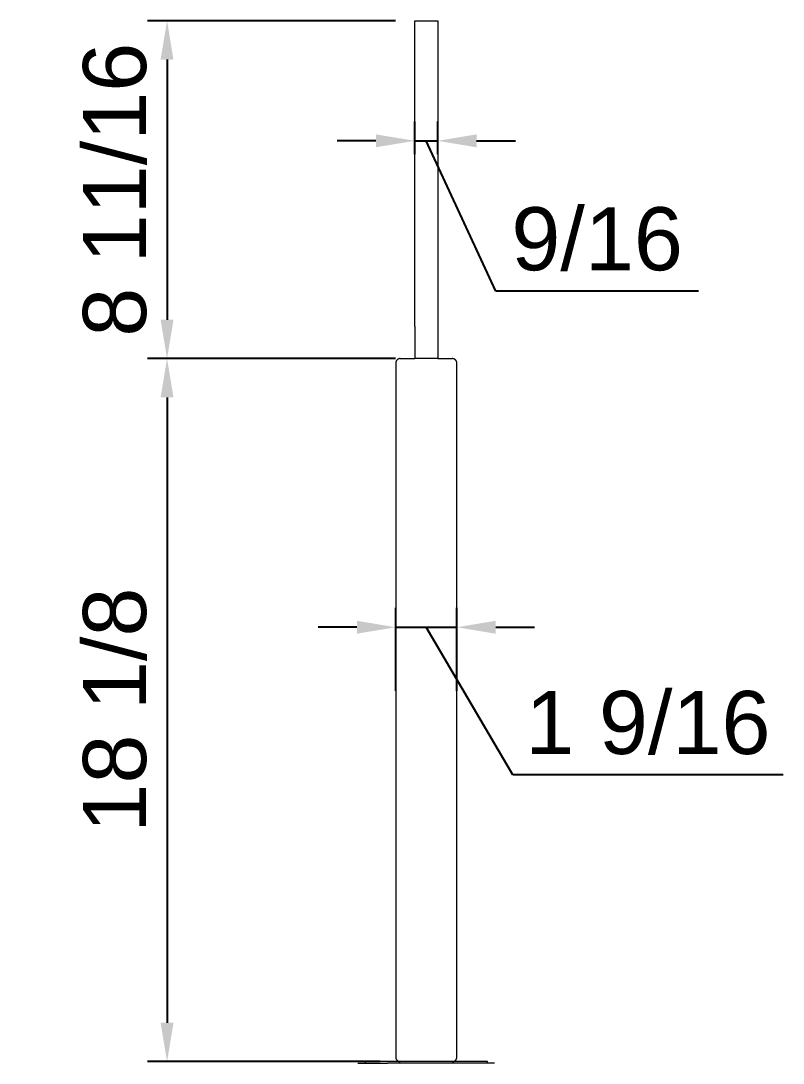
# Model space of a CAD drawing. Header units: inches. Extents: x -13 to 609, y -6 to 131.
# Drawn here: x 71.56 to 91.18, y 103.76 to 130.61 of the extents above; entities that cross this region are included whole.
import ezdxf

# ---------------------------------------------------------------- set-up
doc = ezdxf.new("R2010")
doc.units = ezdxf.units.IN
doc.header["$PDSIZE"] = -1
doc.layers.add('ZANO_R', color=7, linetype='Continuous', lineweight=0)
doc.styles.add('Arial', font='arial.ttf')
doc.styles.get("Standard").update_dxf_attribs({"font": 'ARIALUNI.TTF'})
doc.dimstyles.new('amerykanie', dxfattribs={"dimtxt": 50, "dimasz": 50, "dimexe": 0.5, "dimexo": 0.5, "dimgap": 1, "dimtad": 1, "dimdec": 0, "dimzin": 0, "dimlunit": 5, "dimtxsty": 'Standard', "dimcen": 0.09, "dimclrd": 1, "dimclre": 1, "dimclrt": 1, "dimazin": 0, "dimtfac": 1, "dimtdec": 0, "dimtmove": 0, "dimatfit": 3, "dimfxl": 1, "dimtzin": 0, "dimarcsym": 1})

# ---------------------------------------------------------------- blocks, each defined once
blk = doc.blocks.new('*D443')
at = {"layer": 'Defpoints', "color": 0}
for p in [(82.29, 127.515), (81.7, 126.669), (82.29, 126.669)]:
    blk.add_point(p, dxfattribs=at)
at = {"layer": 'ZANO_R', "color": 1, "lineweight": -2}
for p, q in [((81.7, 127.169), (81.7, 128.015)), ((82.29, 127.169), (82.29, 128.015)), ((80.7, 127.515), (79.7, 127.515)), ((81.7, 127.515), (82.29, 127.515)), ((83.784, 123.64), (81.995, 127.515)), ((83.29, 127.515), (84.29, 127.515)), ((89.004, 123.64), (83.784, 123.64))]:
    blk.add_line(p, q, dxfattribs=at)
at = {"layer": 'ZANO_R', "color": 1}
for points in [[(80.7, 127.348), (80.7, 127.681), (81.7, 127.515)], [(83.29, 127.681), (83.29, 127.348), (82.29, 127.515)]]:
    blk.add_solid(points, dxfattribs=at)
at = {"layer": 'ZANO_R', "color": 1, "insert": (86.394, 124.98), "char_height": 1.625, "attachment_point": 5, "style": 'Arial'}
blk.add_mtext('9/16', dxfattribs=at)
blk = doc.blocks.new('*D444')
at = {"layer": 'Defpoints', "color": 0}
for p in [(82.782, 114.984), (81.208, 112.85), (82.782, 112.85)]:
    blk.add_point(p, dxfattribs=at)
at = {"layer": 'ZANO_R', "color": 1, "lineweight": -2}
for p, q in [((81.208, 113.35), (81.208, 115.484)), ((82.782, 113.35), (82.782, 115.484)), ((80.208, 114.984), (79.208, 114.984)), ((81.208, 114.984), (82.782, 114.984)), ((84.222, 111.179), (81.995, 114.984)), ((83.782, 114.984), (84.782, 114.984)), ((91.182, 111.179), (84.222, 111.179))]:
    blk.add_line(p, q, dxfattribs=at)
at = {"layer": 'ZANO_R', "color": 1}
for points in [[(80.208, 114.818), (80.208, 115.151), (81.208, 114.984)], [(83.782, 115.151), (83.782, 114.818), (82.782, 114.984)]]:
    blk.add_solid(points, dxfattribs=at)
at = {"layer": 'ZANO_R', "color": 1, "insert": (87.702, 112.519), "char_height": 1.625, "attachment_point": 5, "style": 'Arial'}
blk.add_mtext('1 9/16', dxfattribs=at)
blk = doc.blocks.new('*D445')
at = {"layer": 'Defpoints', "color": 0}
for p in [(81.7, 130.606), (75.322, 121.905), (81.7, 121.905)]:
    blk.add_point(p, dxfattribs=at)
at = {"layer": 'ZANO_R', "color": 1, "lineweight": -2}
for p, q in [((81.2, 130.606), (74.822, 130.606)), ((75.322, 129.606), (75.322, 122.905)), ((81.2, 121.905), (74.822, 121.905))]:
    blk.add_line(p, q, dxfattribs=at)
at = {"layer": 'ZANO_R', "color": 1}
for points in [[(75.488, 129.606), (75.155, 129.606), (75.322, 130.606)], [(75.155, 122.905), (75.488, 122.905), (75.322, 121.905)]]:
    blk.add_solid(points, dxfattribs=at)
at = {"layer": 'ZANO_R', "color": 1, "insert": (73.981, 126.255), "char_height": 1.625, "attachment_point": 5, "rotation": 90, "style": 'Arial'}
blk.add_mtext('8 11/16', dxfattribs=at)
blk = doc.blocks.new('*D446')
at = {"layer": 'Defpoints', "color": 0}
for p in [(81.7, 121.905), (75.322, 103.797), (81.304, 103.797)]:
    blk.add_point(p, dxfattribs=at)
at = {"layer": 'ZANO_R', "color": 1, "lineweight": -2}
for p, q in [((81.2, 121.905), (74.822, 121.905)), ((75.322, 120.905), (75.322, 104.797)), ((80.804, 103.797), (74.822, 103.797))]:
    blk.add_line(p, q, dxfattribs=at)
at = {"layer": 'ZANO_R', "color": 1}
for points in [[(75.488, 120.905), (75.155, 120.905), (75.322, 121.905)], [(75.155, 104.797), (75.488, 104.797), (75.322, 103.797)]]:
    blk.add_solid(points, dxfattribs=at)
at = {"layer": 'ZANO_R', "color": 1, "insert": (73.981, 112.851), "char_height": 1.625, "attachment_point": 5, "rotation": 90, "style": 'Arial'}
blk.add_mtext('18 1/8', dxfattribs=at)

msp = doc.modelspace()

# ---------------------------------------------------------------- linework, layer by layer
at = {"layer": 'ZANO_R'}
for p, q in [((81.6998, 130.60552), (82.29035, 130.60552)), ((81.6998, 122.73151), (81.6998, 130.60552)), ((82.29035, 130.60552), (82.29035, 122.73151)), ((81.6998, 122.73151), (81.6998, 121.90474)), ((82.29035, 122.73151), (82.29035, 121.90474)), ((81.29782, 121.90138), (81.29391, 121.90036)), ((81.30175, 121.90227), (81.29782, 121.90138)), ((81.30571, 121.90302), (81.30175, 121.90227)), ((81.3097, 121.90364), (81.30571, 121.90302)), ((81.3137, 121.90412), (81.3097, 121.90364)), ((81.31772, 121.90446), (81.3137, 121.90412)), ((81.32175, 121.90467), (81.31772, 121.90446)), ((81.32578, 121.90474), (81.32175, 121.90467)), ((81.32578, 121.90474), (81.6998, 121.90474)), ((82.29035, 121.90474), (81.6998, 121.90474)), ((82.29035, 121.90474), (82.66436, 121.90474)), ((82.66839, 121.90467), (82.66436, 121.90474)), ((82.67242, 121.90446), (82.66839, 121.90467)), ((82.67644, 121.90412), (82.67242, 121.90446)), ((82.68045, 121.90364), (82.67644, 121.90412)), ((82.68443, 121.90302), (82.68045, 121.90364)), ((82.68839, 121.90227), (82.68443, 121.90302)), ((82.69233, 121.90138), (82.68839, 121.90227)), ((82.69623, 121.90036), (82.69233, 121.90138)), ((81.20774, 121.79066), (81.20767, 121.78663)), ((81.20767, 121.78663), (81.20767, 103.91261)), ((81.20794, 121.79469), (81.20774, 121.79066)), ((81.20829, 121.7987), (81.20794, 121.79469)), ((81.20877, 121.80271), (81.20829, 121.7987)), ((81.20939, 121.80669), (81.20877, 121.80271)), ((81.21014, 121.81066), (81.20939, 121.80669)), ((81.21103, 121.81459), (81.21014, 121.81066)), ((81.21205, 121.81849), (81.21103, 121.81459)), ((81.2132, 121.82236), (81.21205, 121.81849)), ((81.21449, 121.82618), (81.2132, 121.82236)), ((81.2159, 121.82996), (81.21449, 121.82618)), ((81.21745, 121.83368), (81.2159, 121.82996)), ((81.21912, 121.83735), (81.21745, 121.83368)), ((81.22091, 121.84096), (81.21912, 121.83735)), ((81.22283, 121.84451), (81.22091, 121.84096)), ((81.22486, 121.84799), (81.22283, 121.84451)), ((81.22702, 121.8514), (81.22486, 121.84799)), ((81.22929, 121.85474), (81.22702, 121.8514)), ((81.23167, 121.85799), (81.22929, 121.85474)), ((81.23416, 121.86116), (81.23167, 121.85799)), ((81.23676, 121.86425), (81.23416, 121.86116)), ((81.23946, 121.86724), (81.23676, 121.86425)), ((81.24226, 121.87014), (81.23946, 121.86724)), ((81.24516, 121.87295), (81.24226, 121.87014)), ((81.24816, 121.87565), (81.24516, 121.87295)), ((81.25124, 121.87825), (81.24816, 121.87565)), ((81.25441, 121.88074), (81.25124, 121.87825)), ((81.25767, 121.88312), (81.25441, 121.88074)), ((81.261, 121.88539), (81.25767, 121.88312)), ((81.26441, 121.88754), (81.261, 121.88539)), ((81.26789, 121.88958), (81.26441, 121.88754)), ((81.27144, 121.89149), (81.26789, 121.88958)), ((81.27505, 121.89329), (81.27144, 121.89149)), ((81.27872, 121.89496), (81.27505, 121.89329)), ((81.28245, 121.8965), (81.27872, 121.89496)), ((81.28623, 121.89792), (81.28245, 121.8965)), ((81.29005, 121.8992), (81.28623, 121.89792)), ((81.29391, 121.90036), (81.29005, 121.8992)), ((82.70009, 121.8992), (82.69623, 121.90036)), ((82.70392, 121.89792), (82.70009, 121.8992)), ((82.70769, 121.8965), (82.70392, 121.89792)), ((82.71142, 121.89496), (82.70769, 121.8965)), ((82.71509, 121.89329), (82.71142, 121.89496)), ((82.7187, 121.89149), (82.71509, 121.89329)), ((82.72225, 121.88958), (82.7187, 121.89149)), ((82.72573, 121.88754), (82.72225, 121.88958)), ((82.72914, 121.88539), (82.72573, 121.88754)), ((82.73247, 121.88312), (82.72914, 121.88539)), ((82.73573, 121.88074), (82.73247, 121.88312)), ((82.7389, 121.87825), (82.73573, 121.88074)), ((82.74198, 121.87565), (82.7389, 121.87825)), ((82.74498, 121.87295), (82.74198, 121.87565)), ((82.74788, 121.87014), (82.74498, 121.87295)), ((82.75068, 121.86724), (82.74788, 121.87014)), ((82.75338, 121.86425), (82.75068, 121.86724)), ((82.75598, 121.86116), (82.75338, 121.86425)), ((82.75847, 121.85799), (82.75598, 121.86116)), ((82.76085, 121.85474), (82.75847, 121.85799)), ((82.76312, 121.8514), (82.76085, 121.85474)), ((82.76528, 121.84799), (82.76312, 121.8514)), ((82.76731, 121.84451), (82.76528, 121.84799)), ((82.76923, 121.84096), (82.76731, 121.84451)), ((82.77102, 121.83735), (82.76923, 121.84096)), ((82.77269, 121.83368), (82.77102, 121.83735)), ((82.77424, 121.82996), (82.77269, 121.83368)), ((82.77565, 121.82618), (82.77424, 121.82996)), ((82.77694, 121.82236), (82.77565, 121.82618)), ((82.77809, 121.81849), (82.77694, 121.82236)), ((82.77911, 121.81459), (82.77809, 121.81849)), ((82.78, 121.81066), (82.77911, 121.81459)), ((82.78076, 121.80669), (82.78, 121.81066)), ((82.78137, 121.80271), (82.78076, 121.80669)), ((82.78185, 121.7987), (82.78137, 121.80271)), ((82.7822, 121.79469), (82.78185, 121.7987)), ((82.7824, 121.79066), (82.7822, 121.79469)), ((82.78247, 121.78663), (82.7824, 121.79066)), ((82.78247, 103.91261), (82.78247, 121.78663)), ((81.20767, 103.91261), (81.20774, 103.90858)), ((82.7824, 103.90858), (82.78247, 103.91261)), ((80.23664, 103.75513), (80.23655, 103.75513)), ((80.23655, 103.75513), (80.23657, 103.75513)), ((80.23657, 103.75513), (80.23663, 103.75513)), ((80.23663, 103.75513), (80.23732, 103.75513)), ((80.23732, 103.75513), (80.24068, 103.75513)), ((80.24068, 103.75513), (80.25501, 103.75513)), ((80.25501, 103.75513), (80.31056, 103.75513)), ((80.31056, 103.75513), (80.50011, 103.75513)), ((80.42027, 103.7945), (80.42027, 103.75513)), ((81.32051, 103.7945), (80.42036, 103.7945)), ((80.50011, 103.75513), (81, 103.75513)), ((82.52672, 103.75513), (81, 103.75513)), ((81.20774, 103.90858), (81.20794, 103.90455)), ((81.20794, 103.90455), (81.20829, 103.90053)), ((81.20829, 103.90053), (81.20877, 103.89653)), ((81.20877, 103.89653), (81.20939, 103.89254)), ((81.20939, 103.89254), (81.21014, 103.88858)), ((81.21014, 103.88858), (81.21103, 103.88465)), ((81.21103, 103.88465), (81.21205, 103.88074)), ((81.21205, 103.88074), (81.2132, 103.87688)), ((81.2132, 103.87688), (81.21449, 103.87306)), ((81.21449, 103.87306), (81.2159, 103.86928)), ((81.2159, 103.86928), (81.21745, 103.86556)), ((81.21745, 103.86556), (81.21912, 103.86188)), ((81.21912, 103.86188), (81.22091, 103.85827)), ((81.22091, 103.85827), (81.22283, 103.85472)), ((81.22283, 103.85472), (81.22486, 103.85124)), ((81.22486, 103.85124), (81.22702, 103.84783)), ((81.22702, 103.84783), (81.22929, 103.8445)), ((81.22929, 103.8445), (81.23167, 103.84124)), ((81.23167, 103.84124), (81.23416, 103.83807)), ((81.23416, 103.83807), (81.23676, 103.83499)), ((81.23676, 103.83499), (81.23946, 103.83199)), ((81.23946, 103.83199), (81.24226, 103.82909)), ((81.24226, 103.82909), (81.24516, 103.82629)), ((81.24516, 103.82629), (81.24816, 103.82359)), ((81.24816, 103.82359), (81.25124, 103.82099)), ((81.25124, 103.82099), (81.25441, 103.8185)), ((81.25441, 103.8185), (81.25767, 103.81612)), ((81.25767, 103.81612), (81.261, 103.81385)), ((81.261, 103.81385), (81.26441, 103.8117)), ((81.26441, 103.8117), (81.26789, 103.80966)), ((81.26789, 103.80966), (81.27144, 103.80774)), ((81.27144, 103.80774), (81.27505, 103.80595)), ((81.27505, 103.80595), (81.27872, 103.80428)), ((81.27872, 103.80428), (81.28245, 103.80274)), ((81.28245, 103.80274), (81.28623, 103.80132)), ((81.28623, 103.80132), (81.29005, 103.80003)), ((81.29005, 103.80003), (81.29391, 103.79888)), ((81.29391, 103.79888), (81.29782, 103.79786)), ((81.29782, 103.79786), (81.30175, 103.79697)), ((81.30175, 103.79697), (81.30571, 103.79622)), ((81.30571, 103.79622), (81.3097, 103.7956)), ((81.3097, 103.7956), (81.3137, 103.79512)), ((81.3137, 103.79512), (81.31772, 103.79478)), ((81.31772, 103.79478), (81.32175, 103.79457)), ((81.32175, 103.79457), (81.32578, 103.7945)), ((82.66436, 103.7945), (81.32578, 103.7945)), ((83.41318, 103.75513), (82.52672, 103.75513)), ((82.66436, 103.7945), (82.66839, 103.79457)), ((82.66839, 103.79457), (82.67242, 103.79478)), ((83.56987, 103.7945), (82.66963, 103.7945)), ((82.67242, 103.79478), (82.67644, 103.79512)), ((82.67644, 103.79512), (82.68045, 103.7956)), ((82.68045, 103.7956), (82.68443, 103.79622)), ((82.68443, 103.79622), (82.68839, 103.79697)), ((82.68839, 103.79697), (82.69233, 103.79786)), ((82.69233, 103.79786), (82.69623, 103.79888)), ((82.69623, 103.79888), (82.70009, 103.80003)), ((82.70009, 103.80003), (82.70392, 103.80132)), ((82.70392, 103.80132), (82.70769, 103.80274)), ((82.70769, 103.80274), (82.71142, 103.80428)), ((82.71142, 103.80428), (82.71509, 103.80595)), ((82.71509, 103.80595), (82.7187, 103.80774)), ((82.7187, 103.80774), (82.72225, 103.80966)), ((82.72225, 103.80966), (82.72573, 103.8117)), ((82.72573, 103.8117), (82.72914, 103.81385)), ((82.72914, 103.81385), (82.73247, 103.81612)), ((82.73247, 103.81612), (82.73573, 103.8185)), ((82.73573, 103.8185), (82.7389, 103.82099)), ((82.7389, 103.82099), (82.74198, 103.82359)), ((82.74198, 103.82359), (82.74498, 103.82629)), ((82.74498, 103.82629), (82.74788, 103.82909)), ((82.74788, 103.82909), (82.75068, 103.83199)), ((82.75068, 103.83199), (82.75338, 103.83499)), ((82.75338, 103.83499), (82.75598, 103.83807)), ((82.75598, 103.83807), (82.75847, 103.84124)), ((82.75847, 103.84124), (82.76085, 103.8445)), ((82.76085, 103.8445), (82.76312, 103.84783)), ((82.76312, 103.84783), (82.76528, 103.85124)), ((82.76528, 103.85124), (82.76731, 103.85472)), ((82.76731, 103.85472), (82.76923, 103.85827)), ((82.76923, 103.85827), (82.77102, 103.86188)), ((82.77102, 103.86188), (82.77269, 103.86556)), ((82.77269, 103.86556), (82.77424, 103.86928)), ((82.77424, 103.86928), (82.77565, 103.87306)), ((82.77565, 103.87306), (82.77694, 103.87688)), ((82.77694, 103.87688), (82.77809, 103.88074)), ((82.77809, 103.88074), (82.77911, 103.88465)), ((82.77911, 103.88465), (82.78, 103.88858)), ((82.78, 103.88858), (82.78076, 103.89254)), ((82.78076, 103.89254), (82.78137, 103.89653)), ((82.78137, 103.89653), (82.78185, 103.90053)), ((82.78185, 103.90053), (82.7822, 103.90455)), ((82.7822, 103.90455), (82.7824, 103.90858)), ((83.67151, 103.75513), (83.41318, 103.75513)), ((83.56987, 103.75513), (83.56987, 103.7945)), ((83.73425, 103.75513), (83.67151, 103.75513)), ((83.74913, 103.75513), (83.73425, 103.75513)), ((83.75262, 103.75513), (83.74913, 103.75513)), ((83.75341, 103.75513), (83.75262, 103.75513)), ((83.75357, 103.75513), (83.75341, 103.75513)), ((83.75358, 103.75513), (83.75357, 103.75513))]:
    msp.add_line(p, q, dxfattribs=at)

# ---------------------------------------------------------------- dimensions: what is measured, and where the dimension line sits
for base, p1, p2, picture, middle in [((75.32159, 121.90474), (81.6998, 130.60552), (81.6998, 121.90474), '*D445', (73.98138, 126.25513)), ((75.321587, 103.796594), (81.699795, 121.904737), (81.303731, 103.796594), '*D446', (73.981376, 112.850666))]:
    dim = msp.add_linear_dim(base=base, p1=p1, p2=p2, angle=90, dimstyle='amerykanie', override={"dimtxt": 1.625, "dimasz": 1, "dimgap": 0.5, "dimdec": 4, "dimtxsty": 'Arial', "dimaunit": 1, "dimadec": 1, "dimtdec": 4, "dimtmove": 1, "dimfrac": 2}, dxfattribs=at)
    dim.commit()
    dim.dimension.update_dxf_attribs({"geometry": picture, "text_midpoint": middle})
for base, p1, p2, picture, middle in [((82.290347, 127.5147), (81.699795, 126.668516), (82.290347, 126.668516), '*D443', (84.284204, 123.639995)), ((82.78247, 114.98443), (81.20767, 112.84962), (82.78247, 112.84962), '*D444', (84.72231, 111.17884))]:
    dim = msp.add_linear_dim(base=base, p1=p1, p2=p2, dimstyle='amerykanie', override={"dimtxt": 1.625, "dimasz": 1, "dimgap": 0.5, "dimdec": 4, "dimtxsty": 'Arial', "dimaunit": 1, "dimadec": 1, "dimtdec": 4, "dimtmove": 1, "dimfrac": 2}, dxfattribs=at)
    dim.commit()
    dim.dimension.update_dxf_attribs({"geometry": picture, "text_midpoint": middle, "dimtype": 160})

doc.saveas('drawing.dxf')
